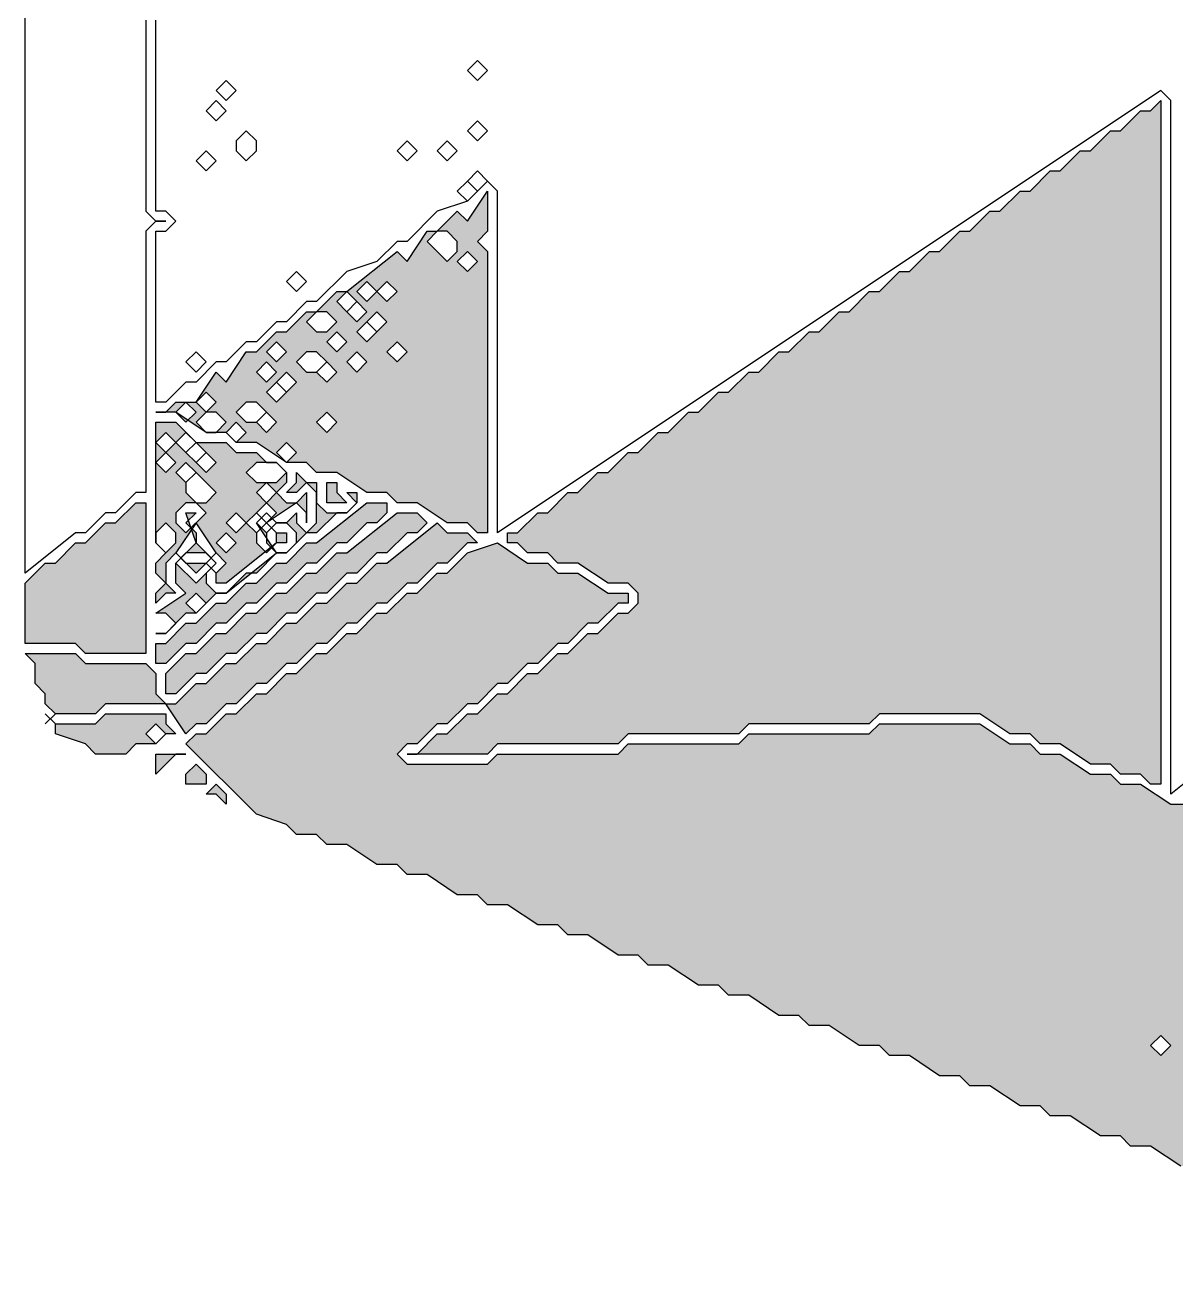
# Model space of a CAD drawing. Header units: millimetres. Extents: x 5 to 252589, y 5 to 415.
# Drawn here: x 12415.67 to 12425.21, y 99.5 to 109.96 of the extents above; entities that cross this region are included whole.
import ezdxf

# ---------------------------------------------------------------- set-up
doc = ezdxf.new("R2010")
doc.units = ezdxf.units.MM
doc.layers.add('HATCH', color=8, linetype='Continuous', lineweight=9)
doc.layers.add('OUTLINE', color=7, linetype='Continuous', lineweight=25)

msp = doc.modelspace()

# ---------------------------------------------------------------- hatches: boundary and pattern name
at = {"layer": 'HATCH', "true_color": 0xceb089}
msp.add_hatch(color=43, dxfattribs=at).paths.add_polyline_path([(12425.08333, 109.33333), (12425.08333, 103.66667), (12425, 103.66667), (12424.91667, 103.75), (12424.75, 103.75), (12424.66667, 103.83333), (12424.5, 103.83333), (12424.25, 104), (12424.08333, 104), (12424, 104.08333), (12423.83333, 104.08333), (12423.58333, 104.25), (12422.75, 104.25), (12422.66667, 104.16667), (12421.66667, 104.16667), (12421.58333, 104.08333), (12420.66667, 104.08333), (12420.58333, 104), (12419.58333, 104), (12419.5, 103.91667), (12418.83333, 103.91667), (12418.91667, 103.91667), (12419.08333, 104.08333), (12419.16667, 104.08333), (12419.33333, 104.25), (12419.41667, 104.25), (12419.58333, 104.41667), (12419.66667, 104.41667), (12419.83333, 104.58333), (12419.91667, 104.58333), (12420.08333, 104.75), (12420.16667, 104.75), (12420.33333, 104.91667), (12420.41667, 104.91667), (12420.58333, 105.08333), (12420.66667, 105.08333), (12420.75, 105.16667), (12420.75, 105.25), (12420.66667, 105.33333), (12420.5, 105.33333), (12420.25, 105.5), (12420.08333, 105.5), (12420, 105.58333), (12419.83333, 105.58333), (12419.75, 105.66667), (12419.66667, 105.66667), (12419.66667, 105.75), (12419.75, 105.75), (12419.91667, 105.91667), (12420, 105.91667), (12420.16667, 106.08333), (12420.25, 106.08333), (12420.41667, 106.25), (12420.5, 106.25), (12420.66667, 106.41667), (12420.75, 106.41667), (12420.91667, 106.58333), (12421, 106.58333), (12421.16667, 106.75), (12421.25, 106.75), (12421.41667, 106.91667), (12421.5, 106.91667), (12421.66667, 107.08333), (12421.75, 107.08333), (12421.91667, 107.25), (12422, 107.25), (12422.16667, 107.41667), (12422.25, 107.41667), (12422.41667, 107.58333), (12422.5, 107.58333), (12422.66667, 107.75), (12422.75, 107.75), (12422.91667, 107.91667), (12423, 107.91667), (12423.16667, 108.08333), (12423.25, 108.08333), (12423.41667, 108.25), (12423.5, 108.25), (12423.66667, 108.41667), (12423.75, 108.41667), (12423.91667, 108.58333), (12424, 108.58333), (12424.16667, 108.75), (12424.25, 108.75), (12424.41667, 108.91667), (12424.5, 108.91667), (12424.66667, 109.08333), (12424.75, 109.08333), (12424.91667, 109.25), (12425, 109.25)])
h = msp.add_hatch(color=43, dxfattribs=at)
h.paths.add_polyline_path([(12419.5, 108.58333), (12419.5, 108.25), (12419.41667, 108.16667), (12419.5, 108.08333), (12419.5, 105.75), (12419.41667, 105.75), (12419.33333, 105.83333), (12419.16667, 105.83333), (12418.91667, 106), (12418.75, 106), (12418.66667, 106.08333), (12418.5, 106.08333), (12418.25, 106.25), (12418.08333, 106.25), (12418, 106.33333), (12417.83333, 106.33333), (12417.58333, 106.5), (12417.41667, 106.5), (12417.33333, 106.58333), (12417.16667, 106.58333), (12416.91667, 106.75), (12416.75, 106.75), (12416.83333, 106.75), (12416.91667, 106.83333), (12417.08333, 106.83333), (12417.25, 107.08333), (12417.33333, 107), (12417.5, 107.25), (12417.58333, 107.25), (12417.75, 107.41667), (12417.83333, 107.41667), (12418, 107.58333), (12418.08333, 107.58333), (12418.25, 107.75), (12418.33333, 107.75), (12418.75, 108.08333), (12418.83333, 108), (12419, 108.25), (12419.08333, 108.25), (12419.25, 108.41667), (12419.33333, 108.33333)])
h.paths.add_polyline_path([(12419.16667, 108), (12419.25, 108.08333), (12419.25, 108.16667), (12419.16667, 108.25), (12419.08333, 108.25), (12419, 108.16667)], flags=0)
h.paths.add_polyline_path([(12419.25, 108), (12419.33333, 107.91667), (12419.41667, 108), (12419.33333, 108.08333)], flags=0)
h.paths.add_polyline_path([(12418.58333, 107.75), (12418.66667, 107.66667), (12418.75, 107.75), (12418.66667, 107.83333)], flags=0)
h.paths.add_polyline_path([(12418.41667, 107.75), (12418.5, 107.66667), (12418.58333, 107.75), (12418.5, 107.83333)], flags=0)
h.paths.add_polyline_path([(12418.25, 107.66667), (12418.33333, 107.58333), (12418.41667, 107.66667), (12418.33333, 107.75)], flags=0)
h.paths.add_polyline_path([(12418.33333, 107.58333), (12418.41667, 107.5), (12418.5, 107.58333), (12418.41667, 107.66667)], flags=0)
h.paths.add_polyline_path([(12418.5, 107.5), (12418.58333, 107.41667), (12418.66667, 107.5), (12418.58333, 107.58333)], flags=0)
h.paths.add_polyline_path([(12418, 107.5), (12418.08333, 107.41667), (12418.16667, 107.41667), (12418.25, 107.5), (12418.16667, 107.58333), (12418.08333, 107.58333)], flags=0)
h.paths.add_polyline_path([(12418.41667, 107.41667), (12418.5, 107.33333), (12418.58333, 107.41667), (12418.5, 107.5)], flags=0)
h.paths.add_polyline_path([(12418.16667, 107.33333), (12418.25, 107.25), (12418.33333, 107.33333), (12418.25, 107.41667)], flags=0)
h.paths.add_polyline_path([(12418.66667, 107.25), (12418.75, 107.16667), (12418.83333, 107.25), (12418.75, 107.33333)], flags=0)
h.paths.add_polyline_path([(12417.66667, 107.25), (12417.75, 107.16667), (12417.83333, 107.25), (12417.75, 107.33333)], flags=0)
h.paths.add_polyline_path([(12418.33333, 107.16667), (12418.41667, 107.08333), (12418.5, 107.16667), (12418.41667, 107.25)], flags=0)
h.paths.add_polyline_path([(12417.91667, 107.16667), (12418, 107.08333), (12418.08333, 107.08333), (12418.16667, 107.16667), (12418.08333, 107.25), (12418, 107.25)], flags=0)
h.paths.add_polyline_path([(12418.08333, 107.08333), (12418.16667, 107), (12418.25, 107.08333), (12418.16667, 107.16667)], flags=0)
h.paths.add_polyline_path([(12417.58333, 107.08333), (12417.66667, 107), (12417.75, 107.08333), (12417.66667, 107.16667)], flags=0)
h.paths.add_polyline_path([(12417.75, 107), (12417.83333, 106.91667), (12417.91667, 107), (12417.83333, 107.08333)], flags=0)
h.paths.add_polyline_path([(12417.66667, 106.91667), (12417.75, 106.83333), (12417.83333, 106.91667), (12417.75, 107)], flags=0)
h.paths.add_polyline_path([(12417.08333, 106.83333), (12417.16667, 106.75), (12417.25, 106.83333), (12417.16667, 106.91667)], flags=0)
h.paths.add_polyline_path([(12417.41667, 106.75), (12417.5, 106.66667), (12417.58333, 106.66667), (12417.66667, 106.75), (12417.58333, 106.83333), (12417.5, 106.83333)], flags=0)
h.paths.add_polyline_path([(12416.91667, 106.75), (12417, 106.66667), (12417.08333, 106.75), (12417, 106.83333)], flags=0)
h.paths.add_polyline_path([(12418.08333, 106.66667), (12418.16667, 106.58333), (12418.25, 106.66667), (12418.16667, 106.75)], flags=0)
h.paths.add_polyline_path([(12417.58333, 106.66667), (12417.66667, 106.58333), (12417.75, 106.66667), (12417.66667, 106.75)], flags=0)
h.paths.add_polyline_path([(12417.08333, 106.66667), (12417.16667, 106.58333), (12417.25, 106.58333), (12417.33333, 106.66667), (12417.25, 106.75), (12417.16667, 106.75)], flags=0)
h.paths.add_polyline_path([(12417.33333, 106.58333), (12417.41667, 106.5), (12417.5, 106.58333), (12417.41667, 106.66667)], flags=0)
h.paths.add_polyline_path([(12417.75, 106.41667), (12417.83333, 106.33333), (12417.91667, 106.41667), (12417.83333, 106.5)], flags=0)
at = {"layer": 'HATCH', "true_color": 0xb99e7b}
h = msp.add_hatch(color=33, dxfattribs=at)
h.paths.add_polyline_path([(12416.75, 105.16667), (12416.75, 105.25), (12416.83333, 105.33333), (12416.75, 105.41667), (12416.75, 105.5), (12416.83333, 105.58333), (12416.75, 105.66667), (12416.75, 106.66667), (12416.91667, 106.66667), (12417.08333, 106.5), (12417.33333, 106.5), (12417.41667, 106.41667), (12417.58333, 106.41667), (12417.66667, 106.33333), (12417.75, 106.33333), (12417.83333, 106.25), (12417.83333, 106.16667), (12417.75, 106.08333), (12417.83333, 106), (12417.91667, 106), (12418, 106.08333), (12418, 105.83333), (12418, 105.91667), (12417.91667, 106), (12417.66667, 105.83333), (12417.75, 105.75), (12417.83333, 105.75), (12417.83333, 105.66667), (12417.75, 105.66667), (12417.33333, 105.33333), (12417.25, 105.33333), (12417.25, 105.41667), (12417.16667, 105.5), (12417.08333, 105.41667), (12416.91667, 105.58333), (12416.83333, 105.5), (12416.83333, 105.33333), (12416.91667, 105.25), (12416.83333, 105.25)])
h.paths.add_polyline_path([(12416.91667, 106.5), (12417, 106.41667), (12417.08333, 106.5), (12417, 106.58333)], flags=0)
h.paths.add_polyline_path([(12416.75, 106.5), (12416.83333, 106.41667), (12416.91667, 106.5), (12416.83333, 106.58333)], flags=0)
h.paths.add_polyline_path([(12417, 106.41667), (12417.08333, 106.33333), (12417.16667, 106.41667), (12417.08333, 106.5)], flags=0)
h.paths.add_polyline_path([(12417.08333, 106.33333), (12417.16667, 106.25), (12417.25, 106.33333), (12417.16667, 106.41667)], flags=0)
h.paths.add_polyline_path([(12416.75, 106.33333), (12416.83333, 106.25), (12416.91667, 106.33333), (12416.83333, 106.41667)], flags=0)
h.paths.add_polyline_path([(12417.5, 106.25), (12417.58333, 106.16667), (12417.75, 106.16667), (12417.83333, 106.25), (12417.75, 106.33333), (12417.58333, 106.33333)], flags=0)
h.paths.add_polyline_path([(12416.91667, 106.25), (12417, 106.16667), (12417.08333, 106.25), (12417, 106.33333)], flags=0)
h.paths.add_polyline_path([(12417.58333, 106.08333), (12417.66667, 106), (12417.75, 106.08333), (12417.66667, 106.16667)], flags=0)
h.paths.add_polyline_path([(12417, 106.16667), (12417, 106.08333), (12417.08333, 106), (12417.16667, 106), (12417.25, 106.08333), (12417.08333, 106.25)], flags=0)
h.paths.add_polyline_path([(12417.58333, 105.91667), (12417.66667, 105.83333), (12417.75, 105.91667), (12417.66667, 106)], flags=0)
h.paths.add_polyline_path([(12417.5, 105.83333), (12417.58333, 105.75), (12417.66667, 105.83333), (12417.58333, 105.91667)], flags=0)
h.paths.add_polyline_path([(12417.33333, 105.83333), (12417.41667, 105.75), (12417.5, 105.83333), (12417.41667, 105.91667)], flags=0)
h.paths.add_polyline_path([(12416.91667, 105.83333), (12417, 105.75), (12417.16667, 105.91667), (12417.08333, 106), (12417, 106), (12416.91667, 105.91667)], flags=0)
h.paths.add_polyline_path([(12417.58333, 105.66667), (12417.66667, 105.58333), (12417.75, 105.66667), (12417.75, 105.75), (12417.66667, 105.83333), (12417.58333, 105.75)], flags=0)
h.paths.add_polyline_path([(12417.25, 105.66667), (12417.33333, 105.58333), (12417.41667, 105.66667), (12417.33333, 105.75)], flags=0)
h.paths.add_polyline_path([(12416.75, 105.66667), (12416.83333, 105.58333), (12416.91667, 105.66667), (12416.91667, 105.75), (12416.83333, 105.83333), (12416.75, 105.75)], flags=0)
h.paths.add_polyline_path([(12416.91667, 105.58333), (12417, 105.5), (12417.16667, 105.5), (12417.25, 105.58333), (12417.08333, 105.83333)], flags=0)
h.paths.add_polyline_path([(12417.16667, 105.5), (12417.25, 105.41667), (12417.33333, 105.5), (12417.25, 105.58333)], flags=0)
at = {"layer": 'HATCH', "true_color": 0x46828b}
h = msp.add_hatch(color=137, dxfattribs=at)
h.paths.add_polyline_path([(12416.75, 104.91667), (12416.83333, 104.91667), (12416.91667, 105), (12416.83333, 105.08333), (12416.75, 105.08333), (12417, 105.25), (12416.91667, 105.33333), (12416.91667, 105.5), (12417.08333, 105.66667), (12417, 105.91667), (12417.08333, 105.91667), (12417, 105.83333), (12417.08333, 105.75), (12417.08333, 105.66667), (12417.25, 105.5), (12417.16667, 105.41667), (12417.16667, 105.33333), (12417.25, 105.25), (12417.33333, 105.25), (12417.75, 105.58333), (12417.58333, 105.83333), (12417.66667, 105.91667), (12417.75, 105.83333), (12417.83333, 105.83333), (12417.91667, 105.91667), (12417.91667, 105.83333), (12418, 105.75), (12418.08333, 105.83333), (12418.08333, 106.08333), (12418, 106.16667), (12417.91667, 106.08333), (12417.83333, 106.08333), (12417.91667, 106.16667), (12417.91667, 106.25), (12418, 106.16667), (12418.08333, 106.16667), (12418.08333, 106), (12418.16667, 105.91667), (12418.33333, 105.91667), (12418.41667, 106), (12418.33333, 106.08333), (12418.41667, 106.08333), (12418.41667, 106), (12418.33333, 105.91667), (12418.25, 105.91667), (12418.08333, 105.75), (12418, 105.75), (12417.83333, 105.58333), (12417.75, 105.58333), (12417.58333, 105.41667), (12417.5, 105.41667), (12417.33333, 105.25), (12417.25, 105.25), (12417.08333, 105.08333), (12417, 105.08333), (12416.83333, 104.91667)])
h.paths.add_polyline_path([(12417.58333, 105.83333), (12417.66667, 105.75), (12417.75, 105.83333), (12417.66667, 105.91667)], flags=0)
h.paths.add_polyline_path([(12417.66667, 105.66667), (12417.75, 105.58333), (12417.83333, 105.58333), (12417.91667, 105.66667), (12417.91667, 105.75), (12417.83333, 105.83333), (12417.75, 105.83333), (12417.66667, 105.75)], flags=0)
h.paths.add_polyline_path([(12416.91667, 105.5), (12417.08333, 105.33333), (12417.25, 105.5), (12417.16667, 105.58333), (12417, 105.58333)], flags=0)
h.paths.add_polyline_path([(12417, 105.16667), (12417.08333, 105.08333), (12417.16667, 105.16667), (12417.08333, 105.25)], flags=0)
at = {"layer": 'HATCH', "true_color": 0xb99e7b}
for points in [[(12418.33333, 106), (12418.16667, 106), (12418.16667, 106.16667), (12418.25, 106.16667), (12418.25, 106.08333)], [(12416.75, 103.75), (12416.75, 103.91667), (12417, 103.91667), (12416.91667, 103.91667)]]:
    msp.add_hatch(color=33, dxfattribs=at).paths.add_polyline_path(points)
at = {"layer": 'HATCH', "true_color": 0x46909b}
msp.add_hatch(color=135, dxfattribs=at).paths.add_polyline_path([(12415.66667, 104.83333), (12415.66667, 105.33333), (12415.83333, 105.5), (12415.91667, 105.5), (12416.08333, 105.66667), (12416.16667, 105.66667), (12416.33333, 105.83333), (12416.41667, 105.83333), (12416.58333, 106), (12416.66667, 106), (12416.66667, 104.75), (12416.16667, 104.75), (12416.08333, 104.83333)])
at = {"layer": 'HATCH', "true_color": 0x46858f}
msp.add_hatch(color=145, dxfattribs=at).paths.add_polyline_path([(12416.75, 104.66667), (12416.75, 104.83333), (12416.83333, 104.83333), (12417, 105), (12417.08333, 105), (12417.25, 105.16667), (12417.33333, 105.16667), (12417.5, 105.33333), (12417.58333, 105.33333), (12417.75, 105.5), (12417.83333, 105.5), (12418, 105.66667), (12418.08333, 105.66667), (12418.5, 106), (12418.66667, 106), (12418.66667, 105.91667), (12418.58333, 105.83333), (12418.5, 105.83333), (12418.33333, 105.66667), (12418.25, 105.66667), (12418.08333, 105.5), (12418, 105.5), (12417.83333, 105.33333), (12417.75, 105.33333), (12417.58333, 105.16667), (12417.5, 105.16667), (12417.33333, 105), (12417.25, 105), (12417.08333, 104.83333), (12417, 104.83333), (12416.83333, 104.66667)])
at = {"layer": 'HATCH', "true_color": 0x468993}
msp.add_hatch(color=145, dxfattribs=at).paths.add_polyline_path([(12416.83333, 104.41667), (12416.83333, 104.58333), (12417, 104.75), (12417.08333, 104.75), (12417.25, 104.91667), (12417.33333, 104.91667), (12417.5, 105.08333), (12417.58333, 105.08333), (12417.75, 105.25), (12417.83333, 105.25), (12418, 105.41667), (12418.08333, 105.41667), (12418.25, 105.58333), (12418.33333, 105.58333), (12418.75, 105.91667), (12418.91667, 105.91667), (12419, 105.83333), (12418.91667, 105.75), (12418.83333, 105.75), (12418.66667, 105.58333), (12418.58333, 105.58333), (12418.41667, 105.41667), (12418.33333, 105.41667), (12418.16667, 105.25), (12418.08333, 105.25), (12417.91667, 105.08333), (12417.83333, 105.08333), (12417.66667, 104.91667), (12417.58333, 104.91667), (12417.41667, 104.75), (12417.33333, 104.75), (12417.16667, 104.58333), (12417.08333, 104.58333), (12416.91667, 104.41667)])
at = {"layer": 'HATCH', "true_color": 0x468d97}
msp.add_hatch(color=145, dxfattribs=at).paths.add_polyline_path([(12415.83333, 104.16667), (12415.91667, 104.25), (12415.83333, 104.33333), (12415.83333, 104.41667), (12415.75, 104.5), (12415.75, 104.66667), (12415.66667, 104.75), (12416.08333, 104.75), (12416.16667, 104.66667), (12416.66667, 104.66667), (12416.75, 104.58333), (12416.75, 104.41667), (12416.83333, 104.33333), (12416.91667, 104.33333), (12417.08333, 104.5), (12417.16667, 104.5), (12417.33333, 104.66667), (12417.41667, 104.66667), (12417.58333, 104.83333), (12417.66667, 104.83333), (12417.83333, 105), (12417.91667, 105), (12418.08333, 105.16667), (12418.16667, 105.16667), (12418.33333, 105.33333), (12418.41667, 105.33333), (12418.58333, 105.5), (12418.66667, 105.5), (12419.08333, 105.83333), (12419.16667, 105.75), (12419.33333, 105.75), (12419.41667, 105.66667), (12419.33333, 105.66667), (12419.16667, 105.5), (12419.08333, 105.5), (12418.91667, 105.33333), (12418.83333, 105.33333), (12418.66667, 105.16667), (12418.58333, 105.16667), (12418.41667, 105), (12418.33333, 105), (12418.16667, 104.83333), (12418.08333, 104.83333), (12417.91667, 104.66667), (12417.83333, 104.66667), (12417.66667, 104.5), (12417.58333, 104.5), (12417.41667, 104.33333), (12417.33333, 104.33333), (12417.16667, 104.16667), (12417.08333, 104.16667), (12417, 104.08333), (12416.83333, 104.33333), (12416.33333, 104.33333), (12416.25, 104.25), (12415.91667, 104.25)])
at = {"layer": 'HATCH', "true_color": 0x46909b}
h = msp.add_hatch(color=135, dxfattribs=at)
h.paths.add_polyline_path([(12430.83333, 101.41667), (12430.75, 101.33333), (12430.66667, 101.33333), (12430.5, 101.16667), (12430.41667, 101.16667), (12430.25, 101), (12430.16667, 101), (12430, 100.83333), (12429.91667, 100.83333), (12429.75, 100.66667), (12429.66667, 100.66667), (12429.5, 100.5), (12429.41667, 100.5), (12429.25, 100.33333), (12429.16667, 100.33333), (12429, 100.16667), (12428.91667, 100.16667), (12428.75, 100), (12428.66667, 100), (12428.5, 99.83333), (12428.41667, 99.83333), (12428.25, 99.66667), (12428.16667, 99.66667), (12428, 99.5), (12427.91667, 99.5), (12427.66667, 99.66667), (12427.5, 99.66667), (12427.41667, 99.75), (12427.25, 99.75), (12427.25, 99.83333), (12427.16667, 99.91667), (12427.08333, 99.83333), (12427, 99.91667), (12426.83333, 99.91667), (12426.75, 100), (12426.58333, 100), (12426.33333, 100.16667), (12426.16667, 100.16667), (12426.08333, 100.25), (12425.91667, 100.25), (12425.66667, 100.41667), (12425.5, 100.41667), (12425.41667, 100.5), (12425.25, 100.5), (12425, 100.66667), (12424.83333, 100.66667), (12424.75, 100.75), (12424.58333, 100.75), (12424.33333, 100.91667), (12424.16667, 100.91667), (12424.08333, 101), (12423.91667, 101), (12423.66667, 101.16667), (12423.5, 101.16667), (12423.41667, 101.25), (12423.25, 101.25), (12423, 101.41667), (12422.83333, 101.41667), (12422.75, 101.5), (12422.58333, 101.5), (12422.33333, 101.66667), (12422.16667, 101.66667), (12422.08333, 101.75), (12421.91667, 101.75), (12421.66667, 101.91667), (12421.5, 101.91667), (12421.41667, 102), (12421.25, 102), (12421, 102.16667), (12420.83333, 102.16667), (12420.75, 102.25), (12420.58333, 102.25), (12420.33333, 102.41667), (12420.16667, 102.41667), (12420.08333, 102.5), (12419.91667, 102.5), (12419.66667, 102.66667), (12419.5, 102.66667), (12419.41667, 102.75), (12419.25, 102.75), (12419, 102.91667), (12418.83333, 102.91667), (12418.75, 103), (12418.58333, 103), (12418.33333, 103.16667), (12418.16667, 103.16667), (12418.08333, 103.25), (12417.91667, 103.25), (12417.83333, 103.33333), (12417.58333, 103.41667), (12417, 104), (12417.08333, 104.08333), (12417.16667, 104.08333), (12417.33333, 104.25), (12417.41667, 104.25), (12417.58333, 104.41667), (12417.66667, 104.41667), (12417.83333, 104.58333), (12417.91667, 104.58333), (12418.08333, 104.75), (12418.16667, 104.75), (12418.33333, 104.91667), (12418.41667, 104.91667), (12418.58333, 105.08333), (12418.66667, 105.08333), (12418.83333, 105.25), (12418.91667, 105.25), (12419.08333, 105.41667), (12419.16667, 105.41667), (12419.33333, 105.58333), (12419.58333, 105.66667), (12419.83333, 105.5), (12420, 105.5), (12420.08333, 105.41667), (12420.25, 105.41667), (12420.5, 105.25), (12420.66667, 105.25), (12420.66667, 105.16667), (12420.58333, 105.16667), (12420.41667, 105), (12420.33333, 105), (12420.16667, 104.83333), (12420.08333, 104.83333), (12419.91667, 104.66667), (12419.83333, 104.66667), (12419.66667, 104.5), (12419.58333, 104.5), (12419.41667, 104.33333), (12419.33333, 104.33333), (12419.16667, 104.16667), (12419.08333, 104.16667), (12418.91667, 104), (12418.83333, 104), (12418.75, 103.91667), (12418.83333, 103.83333), (12419.5, 103.83333), (12419.58333, 103.91667), (12420.58333, 103.91667), (12420.66667, 104), (12421.58333, 104), (12421.66667, 104.08333), (12422.66667, 104.08333), (12422.75, 104.16667), (12423.58333, 104.16667), (12423.83333, 104), (12424, 104), (12424.08333, 103.91667), (12424.25, 103.91667), (12424.5, 103.75), (12424.66667, 103.75), (12424.75, 103.66667), (12424.91667, 103.66667), (12425.16667, 103.5), (12425.33333, 103.5), (12425.41667, 103.41667), (12425.58333, 103.41667), (12425.83333, 103.25), (12426, 103.25), (12426.08333, 103.16667), (12426.25, 103.16667), (12426.5, 103), (12426.66667, 103), (12426.75, 102.91667), (12426.91667, 102.91667), (12427.16667, 102.75), (12427.33333, 102.75), (12427.41667, 102.66667), (12427.58333, 102.66667), (12427.83333, 102.5), (12428, 102.5), (12428.08333, 102.41667), (12428.25, 102.41667), (12428.5, 102.25), (12428.66667, 102.25), (12428.75, 102.16667), (12428.91667, 102.16667), (12429.16667, 102), (12429.33333, 102), (12429.41667, 101.91667), (12429.58333, 101.91667), (12429.83333, 101.75), (12430, 101.75), (12430.08333, 101.66667), (12430.25, 101.66667), (12430.5, 101.5), (12430.66667, 101.5), (12430.75, 101.41667)])
h.paths.add_polyline_path([(12425.5, 103.33333), (12425.58333, 103.25), (12425.66667, 103.33333), (12425.58333, 103.41667)], flags=0)
h.paths.add_polyline_path([(12427.33333, 102.41667), (12427.41667, 102.33333), (12427.5, 102.41667), (12427.41667, 102.5)], flags=0)
h.paths.add_polyline_path([(12427.75, 102.25), (12427.83333, 102.16667), (12427.91667, 102.16667), (12428, 102.25), (12427.91667, 102.33333), (12427.83333, 102.33333)], flags=0)
h.paths.add_polyline_path([(12428.08333, 102.08333), (12428.16667, 102), (12428.25, 102.08333), (12428.16667, 102.16667)], flags=0)
h.paths.add_polyline_path([(12428.33333, 102), (12428.41667, 101.91667), (12428.5, 102), (12428.41667, 102.08333)], flags=0)
h.paths.add_polyline_path([(12429.66667, 101.58333), (12429.75, 101.5), (12429.83333, 101.58333), (12429.75, 101.66667)], flags=0)
h.paths.add_polyline_path([(12429.16667, 101.58333), (12429.25, 101.5), (12429.33333, 101.58333), (12429.25, 101.66667)], flags=0)
h.paths.add_polyline_path([(12428.91667, 101.58333), (12429, 101.5), (12429.08333, 101.58333), (12429, 101.66667)], flags=0)
h.paths.add_polyline_path([(12428.5, 101.58333), (12428.58333, 101.5), (12428.66667, 101.58333), (12428.58333, 101.66667)], flags=0)
h.paths.add_polyline_path([(12427.91667, 101.58333), (12428, 101.5), (12428.08333, 101.5), (12428.16667, 101.58333), (12428.08333, 101.66667), (12428, 101.66667)], flags=0)
h.paths.add_polyline_path([(12427.33333, 101.58333), (12427.41667, 101.5), (12427.5, 101.5), (12427.58333, 101.58333), (12427.5, 101.66667), (12427.41667, 101.66667)], flags=0)
h.paths.add_polyline_path([(12429, 101.5), (12429.08333, 101.41667), (12429.16667, 101.5), (12429.08333, 101.58333)], flags=0)
h.paths.add_polyline_path([(12428.75, 101.5), (12428.83333, 101.41667), (12428.91667, 101.5), (12428.83333, 101.58333)], flags=0)
h.paths.add_polyline_path([(12428.16667, 101.5), (12428.25, 101.41667), (12428.33333, 101.41667), (12428.41667, 101.5), (12428.41667, 101.66667), (12428.33333, 101.75)], flags=0)
h.paths.add_polyline_path([(12427, 101.5), (12427.08333, 101.41667), (12427.16667, 101.5), (12427.08333, 101.58333)], flags=0)
h.paths.add_polyline_path([(12426.41667, 101.5), (12426.5, 101.41667), (12426.58333, 101.5), (12426.5, 101.58333)], flags=0)
h.paths.add_polyline_path([(12425, 101.5), (12425.08333, 101.41667), (12425.16667, 101.5), (12425.08333, 101.58333)], flags=0)
h.paths.add_polyline_path([(12426.33333, 101), (12426.41667, 100.91667), (12426.5, 101), (12426.41667, 101.08333)], flags=0)
h.paths.add_polyline_path([(12428.75, 100.91667), (12428.83333, 100.83333), (12428.91667, 100.91667), (12428.83333, 101)], flags=0)
h.paths.add_polyline_path([(12427.25, 100.75), (12427.33333, 100.66667), (12427.41667, 100.75), (12427.33333, 100.83333)], flags=0)
h.paths.add_polyline_path([(12426.75, 100.75), (12426.83333, 100.66667), (12426.91667, 100.75), (12426.83333, 100.83333)], flags=0)
h.paths.add_polyline_path([(12426.83333, 100.66667), (12426.91667, 100.58333), (12427, 100.66667), (12426.91667, 100.75)], flags=0)
h.paths.add_polyline_path([(12428, 100.58333), (12428.08333, 100.5), (12428.16667, 100.58333), (12428.08333, 100.66667)], flags=0)
h.paths.add_polyline_path([(12427.66667, 100.58333), (12427.75, 100.5), (12427.83333, 100.58333), (12427.83333, 100.66667), (12427.75, 100.75), (12427.66667, 100.66667)], flags=0)
h.paths.add_polyline_path([(12427.41667, 100.58333), (12427.5, 100.5), (12427.58333, 100.58333), (12427.5, 100.66667)], flags=0)
h.paths.add_polyline_path([(12427.83333, 100.5), (12427.91667, 100.41667), (12428, 100.5), (12427.91667, 100.58333)], flags=0)
h.paths.add_polyline_path([(12426.66667, 100.25), (12426.75, 100.16667), (12426.83333, 100.25), (12426.75, 100.33333)], flags=0)
h.paths.add_polyline_path([(12427.58333, 99.83333), (12427.66667, 99.75), (12427.75, 99.83333), (12427.66667, 99.91667)], flags=0)
at = {"layer": 'HATCH', "true_color": 0x468993}
h = msp.add_hatch(color=145, dxfattribs=at)
h.paths.add_polyline_path([(12415.83333, 104.25), (12415.91667, 104.16667), (12416.25, 104.16667), (12416.33333, 104.25), (12416.83333, 104.25), (12416.83333, 104.16667), (12416.91667, 104.08333), (12416.83333, 104.08333), (12416.75, 104), (12416.58333, 104), (12416.5, 103.91667), (12416.25, 103.91667), (12416.16667, 104), (12415.91667, 104.08333), (12415.91667, 104.16667)])
h.paths.add_polyline_path([(12416.66667, 104.08333), (12416.75, 104), (12416.83333, 104.08333), (12416.75, 104.16667)], flags=0)
at = {"layer": 'HATCH', "true_color": 0x46828b}
msp.add_hatch(color=137, dxfattribs=at).paths.add_polyline_path([(12417.16667, 103.66667), (12417, 103.66667), (12417, 103.75), (12417.08333, 103.83333), (12417.16667, 103.75)])
at = {"layer": 'HATCH', "true_color": 0x467e87}
msp.add_hatch(color=137, dxfattribs=at).paths.add_polyline_path([(12417.33333, 103.5), (12417.25, 103.58333), (12417.16667, 103.58333), (12417.25, 103.66667), (12417.33333, 103.58333)])

# ---------------------------------------------------------------- linework, layer by layer
at = {"layer": 'OUTLINE', "color": 139, "true_color": 0x42544a}
for points in [[(12416.66667, 110), (12416.66667, 108.41667), (12416.75, 108.33333), (12416.83333, 108.33333), (12416.75, 108.33333), (12416.66667, 108.25), (12416.66667, 106.08333), (12416.58333, 106.08333), (12416.41667, 105.91667), (12416.33333, 105.91667), (12416.16667, 105.75), (12416.08333, 105.75), (12415.66667, 105.41667), (12415.66667, 123.91667)], [(12425.58333, 103.91667), (12425.16667, 103.58333), (12425.16667, 109.33333), (12425.08333, 109.41667), (12419.58333, 105.75), (12419.58333, 108.58333), (12419.5, 108.66667), (12419.33333, 108.5), (12419.08333, 108.41667), (12418.83333, 108.16667), (12418.75, 108.16667), (12418.58333, 108), (12418.33333, 107.91667), (12418.08333, 107.66667), (12418, 107.66667), (12417.83333, 107.5), (12417.75, 107.5), (12417.58333, 107.33333), (12417.5, 107.33333), (12417.33333, 107.16667), (12417.25, 107.16667), (12417.08333, 107), (12417, 107), (12416.83333, 106.83333), (12416.75, 106.83333), (12416.75, 108.25), (12416.83333, 108.25), (12416.91667, 108.33333), (12416.83333, 108.41667), (12416.75, 108.41667), (12416.75, 110)], [(12425.25, 100.5), (12425, 100.66667), (12424.83333, 100.66667), (12424.75, 100.75), (12424.58333, 100.75), (12424.33333, 100.91667), (12424.16667, 100.91667), (12424.08333, 101), (12423.91667, 101), (12423.66667, 101.16667), (12423.5, 101.16667), (12423.41667, 101.25), (12423.25, 101.25), (12423, 101.41667), (12422.83333, 101.41667), (12422.75, 101.5), (12422.58333, 101.5), (12422.33333, 101.66667), (12422.16667, 101.66667), (12422.08333, 101.75), (12421.91667, 101.75), (12421.66667, 101.91667), (12421.5, 101.91667), (12421.41667, 102), (12421.25, 102), (12421, 102.16667), (12420.83333, 102.16667), (12420.75, 102.25), (12420.58333, 102.25), (12420.33333, 102.41667), (12420.16667, 102.41667), (12420.08333, 102.5), (12419.91667, 102.5), (12419.66667, 102.66667), (12419.5, 102.66667), (12419.41667, 102.75), (12419.25, 102.75), (12419, 102.91667), (12418.83333, 102.91667), (12418.75, 103), (12418.58333, 103), (12418.33333, 103.16667), (12418.16667, 103.16667), (12418.08333, 103.25), (12417.91667, 103.25), (12417.83333, 103.33333), (12417.58333, 103.41667), (12417, 104), (12417.08333, 104.08333), (12417.16667, 104.08333), (12417.33333, 104.25), (12417.41667, 104.25), (12417.58333, 104.41667), (12417.66667, 104.41667), (12417.83333, 104.58333), (12417.91667, 104.58333), (12418.08333, 104.75), (12418.16667, 104.75), (12418.33333, 104.91667), (12418.41667, 104.91667), (12418.58333, 105.08333), (12418.66667, 105.08333), (12418.83333, 105.25), (12418.91667, 105.25), (12419.08333, 105.41667), (12419.16667, 105.41667), (12419.33333, 105.58333), (12419.58333, 105.66667), (12419.83333, 105.5), (12420, 105.5), (12420.08333, 105.41667), (12420.25, 105.41667), (12420.5, 105.25), (12420.66667, 105.25), (12420.66667, 105.16667), (12420.58333, 105.16667), (12420.41667, 105), (12420.33333, 105), (12420.16667, 104.83333), (12420.08333, 104.83333), (12419.91667, 104.66667), (12419.83333, 104.66667), (12419.66667, 104.5), (12419.58333, 104.5), (12419.41667, 104.33333), (12419.33333, 104.33333), (12419.16667, 104.16667), (12419.08333, 104.16667), (12418.91667, 104), (12418.83333, 104), (12418.75, 103.91667), (12418.83333, 103.83333), (12419.5, 103.83333), (12419.58333, 103.91667), (12420.58333, 103.91667), (12420.66667, 104), (12421.58333, 104), (12421.66667, 104.08333), (12422.66667, 104.08333), (12422.75, 104.16667), (12423.58333, 104.16667), (12423.83333, 104), (12424, 104), (12424.08333, 103.91667), (12424.25, 103.91667), (12424.5, 103.75), (12424.66667, 103.75), (12424.75, 103.66667), (12424.91667, 103.66667), (12425.16667, 103.5), (12425.33333, 103.5)]]:
    msp.add_lwpolyline(points, dxfattribs=at)
for points in [[(12419.33333, 109.58333), (12419.41667, 109.5), (12419.5, 109.58333), (12419.41667, 109.66667)], [(12417.25, 109.41667), (12417.33333, 109.33333), (12417.41667, 109.41667), (12417.33333, 109.5)], [(12417.16667, 109.25), (12417.25, 109.16667), (12417.33333, 109.25), (12417.25, 109.33333)], [(12425.08333, 109.33333), (12425.08333, 103.66667), (12425, 103.66667), (12424.91667, 103.75), (12424.75, 103.75), (12424.66667, 103.83333), (12424.5, 103.83333), (12424.25, 104), (12424.08333, 104), (12424, 104.08333), (12423.83333, 104.08333), (12423.58333, 104.25), (12422.75, 104.25), (12422.66667, 104.16667), (12421.66667, 104.16667), (12421.58333, 104.08333), (12420.66667, 104.08333), (12420.58333, 104), (12419.58333, 104), (12419.5, 103.91667), (12418.83333, 103.91667), (12418.91667, 103.91667), (12419.08333, 104.08333), (12419.16667, 104.08333), (12419.33333, 104.25), (12419.41667, 104.25), (12419.58333, 104.41667), (12419.66667, 104.41667), (12419.83333, 104.58333), (12419.91667, 104.58333), (12420.08333, 104.75), (12420.16667, 104.75), (12420.33333, 104.91667), (12420.41667, 104.91667), (12420.58333, 105.08333), (12420.66667, 105.08333), (12420.75, 105.16667), (12420.75, 105.25), (12420.66667, 105.33333), (12420.5, 105.33333), (12420.25, 105.5), (12420.08333, 105.5), (12420, 105.58333), (12419.83333, 105.58333), (12419.75, 105.66667), (12419.66667, 105.66667), (12419.66667, 105.75), (12419.75, 105.75), (12419.91667, 105.91667), (12420, 105.91667), (12420.16667, 106.08333), (12420.25, 106.08333), (12420.41667, 106.25), (12420.5, 106.25), (12420.66667, 106.41667), (12420.75, 106.41667), (12420.91667, 106.58333), (12421, 106.58333), (12421.16667, 106.75), (12421.25, 106.75), (12421.41667, 106.91667), (12421.5, 106.91667), (12421.66667, 107.08333), (12421.75, 107.08333), (12421.91667, 107.25), (12422, 107.25), (12422.16667, 107.41667), (12422.25, 107.41667), (12422.41667, 107.58333), (12422.5, 107.58333), (12422.66667, 107.75), (12422.75, 107.75), (12422.91667, 107.91667), (12423, 107.91667), (12423.16667, 108.08333), (12423.25, 108.08333), (12423.41667, 108.25), (12423.5, 108.25), (12423.66667, 108.41667), (12423.75, 108.41667), (12423.91667, 108.58333), (12424, 108.58333), (12424.16667, 108.75), (12424.25, 108.75), (12424.41667, 108.91667), (12424.5, 108.91667), (12424.66667, 109.08333), (12424.75, 109.08333), (12424.91667, 109.25), (12425, 109.25)], [(12417.41667, 108.91667), (12417.5, 108.83333), (12417.58333, 108.91667), (12417.58333, 109), (12417.5, 109.08333), (12417.41667, 109)], [(12419.33333, 109.08333), (12419.41667, 109), (12419.5, 109.08333), (12419.41667, 109.16667)], [(12418.75, 108.91667), (12418.83333, 108.83333), (12418.91667, 108.91667), (12418.83333, 109)], [(12419.08333, 108.91667), (12419.16667, 108.83333), (12419.25, 108.91667), (12419.16667, 109)], [(12417.08333, 108.83333), (12417.16667, 108.75), (12417.25, 108.83333), (12417.16667, 108.91667)], [(12419.25, 108.58333), (12419.33333, 108.5), (12419.41667, 108.58333), (12419.33333, 108.66667)], [(12419.33333, 108.66667), (12419.41667, 108.58333), (12419.5, 108.66667), (12419.41667, 108.75)], [(12419.5, 108.58333), (12419.5, 108.25), (12419.41667, 108.16667), (12419.5, 108.08333), (12419.5, 105.75), (12419.41667, 105.75), (12419.33333, 105.83333), (12419.16667, 105.83333), (12418.91667, 106), (12418.75, 106), (12418.66667, 106.08333), (12418.5, 106.08333), (12418.25, 106.25), (12418.08333, 106.25), (12418, 106.33333), (12417.83333, 106.33333), (12417.58333, 106.5), (12417.41667, 106.5), (12417.33333, 106.58333), (12417.16667, 106.58333), (12416.91667, 106.75), (12416.75, 106.75), (12416.83333, 106.75), (12416.91667, 106.83333), (12417.08333, 106.83333), (12417.25, 107.08333), (12417.33333, 107), (12417.5, 107.25), (12417.58333, 107.25), (12417.75, 107.41667), (12417.83333, 107.41667), (12418, 107.58333), (12418.08333, 107.58333), (12418.25, 107.75), (12418.33333, 107.75), (12418.75, 108.08333), (12418.83333, 108), (12419, 108.25), (12419.08333, 108.25), (12419.25, 108.41667), (12419.33333, 108.33333)], [(12419.16667, 108), (12419.25, 108.08333), (12419.25, 108.16667), (12419.16667, 108.25), (12419.08333, 108.25), (12419, 108.16667)], [(12419.25, 108), (12419.33333, 107.91667), (12419.41667, 108), (12419.33333, 108.08333)], [(12417.83333, 107.83333), (12417.91667, 107.75), (12418, 107.83333), (12417.91667, 107.91667)], [(12418.41667, 107.75), (12418.5, 107.66667), (12418.58333, 107.75), (12418.5, 107.83333)], [(12418.58333, 107.75), (12418.66667, 107.66667), (12418.75, 107.75), (12418.66667, 107.83333)], [(12418.25, 107.66667), (12418.33333, 107.58333), (12418.41667, 107.66667), (12418.33333, 107.75)], [(12418.33333, 107.58333), (12418.41667, 107.5), (12418.5, 107.58333), (12418.41667, 107.66667)], [(12418, 107.5), (12418.08333, 107.41667), (12418.16667, 107.41667), (12418.25, 107.5), (12418.16667, 107.58333), (12418.08333, 107.58333)], [(12418.5, 107.5), (12418.58333, 107.41667), (12418.66667, 107.5), (12418.58333, 107.58333)], [(12418.16667, 107.33333), (12418.25, 107.25), (12418.33333, 107.33333), (12418.25, 107.41667)], [(12418.41667, 107.41667), (12418.5, 107.33333), (12418.58333, 107.41667), (12418.5, 107.5)], [(12417.66667, 107.25), (12417.75, 107.16667), (12417.83333, 107.25), (12417.75, 107.33333)], [(12418.66667, 107.25), (12418.75, 107.16667), (12418.83333, 107.25), (12418.75, 107.33333)], [(12417, 107.16667), (12417.08333, 107.08333), (12417.16667, 107.16667), (12417.08333, 107.25)], [(12417.91667, 107.16667), (12418, 107.08333), (12418.08333, 107.08333), (12418.16667, 107.16667), (12418.08333, 107.25), (12418, 107.25)], [(12418.33333, 107.16667), (12418.41667, 107.08333), (12418.5, 107.16667), (12418.41667, 107.25)], [(12417.58333, 107.08333), (12417.66667, 107), (12417.75, 107.08333), (12417.66667, 107.16667)], [(12418.08333, 107.08333), (12418.16667, 107), (12418.25, 107.08333), (12418.16667, 107.16667)], [(12417.66667, 106.91667), (12417.75, 106.83333), (12417.83333, 106.91667), (12417.75, 107)], [(12417.75, 107), (12417.83333, 106.91667), (12417.91667, 107), (12417.83333, 107.08333)], [(12417.08333, 106.83333), (12417.16667, 106.75), (12417.25, 106.83333), (12417.16667, 106.91667)], [(12416.91667, 106.75), (12417, 106.66667), (12417.08333, 106.75), (12417, 106.83333)], [(12417.41667, 106.75), (12417.5, 106.66667), (12417.58333, 106.66667), (12417.66667, 106.75), (12417.58333, 106.83333), (12417.5, 106.83333)], [(12417.08333, 106.66667), (12417.16667, 106.58333), (12417.25, 106.58333), (12417.33333, 106.66667), (12417.25, 106.75), (12417.16667, 106.75)], [(12417.58333, 106.66667), (12417.66667, 106.58333), (12417.75, 106.66667), (12417.66667, 106.75)], [(12418.08333, 106.66667), (12418.16667, 106.58333), (12418.25, 106.66667), (12418.16667, 106.75)], [(12416.75, 105.16667), (12416.75, 105.25), (12416.83333, 105.33333), (12416.75, 105.41667), (12416.75, 105.5), (12416.83333, 105.58333), (12416.75, 105.66667), (12416.75, 106.66667), (12416.91667, 106.66667), (12417.08333, 106.5), (12417.33333, 106.5), (12417.41667, 106.41667), (12417.58333, 106.41667), (12417.66667, 106.33333), (12417.75, 106.33333), (12417.83333, 106.25), (12417.83333, 106.16667), (12417.75, 106.08333), (12417.83333, 106), (12417.91667, 106), (12418, 106.08333), (12418, 105.83333), (12418, 105.91667), (12417.91667, 106), (12417.66667, 105.83333), (12417.75, 105.75), (12417.83333, 105.75), (12417.83333, 105.66667), (12417.75, 105.66667), (12417.33333, 105.33333), (12417.25, 105.33333), (12417.25, 105.41667), (12417.16667, 105.5), (12417.08333, 105.41667), (12416.91667, 105.58333), (12416.83333, 105.5), (12416.83333, 105.33333), (12416.91667, 105.25), (12416.83333, 105.25)], [(12416.75, 106.5), (12416.83333, 106.41667), (12416.91667, 106.5), (12416.83333, 106.58333)], [(12416.91667, 106.5), (12417, 106.41667), (12417.08333, 106.5), (12417, 106.58333)], [(12417.33333, 106.58333), (12417.41667, 106.5), (12417.5, 106.58333), (12417.41667, 106.66667)], [(12417, 106.41667), (12417.08333, 106.33333), (12417.16667, 106.41667), (12417.08333, 106.5)], [(12417.75, 106.41667), (12417.83333, 106.33333), (12417.91667, 106.41667), (12417.83333, 106.5)], [(12416.75, 106.33333), (12416.83333, 106.25), (12416.91667, 106.33333), (12416.83333, 106.41667)], [(12417.08333, 106.33333), (12417.16667, 106.25), (12417.25, 106.33333), (12417.16667, 106.41667)], [(12416.91667, 106.25), (12417, 106.16667), (12417.08333, 106.25), (12417, 106.33333)], [(12417.5, 106.25), (12417.58333, 106.16667), (12417.75, 106.16667), (12417.83333, 106.25), (12417.75, 106.33333), (12417.58333, 106.33333)], [(12416.75, 104.91667), (12416.83333, 104.91667), (12416.91667, 105), (12416.83333, 105.08333), (12416.75, 105.08333), (12417, 105.25), (12416.91667, 105.33333), (12416.91667, 105.5), (12417.08333, 105.66667), (12417, 105.91667), (12417.08333, 105.91667), (12417, 105.83333), (12417.08333, 105.75), (12417.08333, 105.66667), (12417.25, 105.5), (12417.16667, 105.41667), (12417.16667, 105.33333), (12417.25, 105.25), (12417.33333, 105.25), (12417.75, 105.58333), (12417.58333, 105.83333), (12417.66667, 105.91667), (12417.75, 105.83333), (12417.83333, 105.83333), (12417.91667, 105.91667), (12417.91667, 105.83333), (12418, 105.75), (12418.08333, 105.83333), (12418.08333, 106.08333), (12418, 106.16667), (12417.91667, 106.08333), (12417.83333, 106.08333), (12417.91667, 106.16667), (12417.91667, 106.25), (12418, 106.16667), (12418.08333, 106.16667), (12418.08333, 106), (12418.16667, 105.91667), (12418.33333, 105.91667), (12418.41667, 106), (12418.33333, 106.08333), (12418.41667, 106.08333), (12418.41667, 106), (12418.33333, 105.91667), (12418.25, 105.91667), (12418.08333, 105.75), (12418, 105.75), (12417.83333, 105.58333), (12417.75, 105.58333), (12417.58333, 105.41667), (12417.5, 105.41667), (12417.33333, 105.25), (12417.25, 105.25), (12417.08333, 105.08333), (12417, 105.08333), (12416.83333, 104.91667)], [(12417, 106.16667), (12417, 106.08333), (12417.08333, 106), (12417.16667, 106), (12417.25, 106.08333), (12417.08333, 106.25)], [(12417.58333, 106.08333), (12417.66667, 106), (12417.75, 106.08333), (12417.66667, 106.16667)], [(12418.33333, 106), (12418.16667, 106), (12418.16667, 106.16667), (12418.25, 106.16667), (12418.25, 106.08333)], [(12415.66667, 104.83333), (12415.66667, 105.33333), (12415.83333, 105.5), (12415.91667, 105.5), (12416.08333, 105.66667), (12416.16667, 105.66667), (12416.33333, 105.83333), (12416.41667, 105.83333), (12416.58333, 106), (12416.66667, 106), (12416.66667, 104.75), (12416.16667, 104.75), (12416.08333, 104.83333)], [(12416.75, 104.66667), (12416.75, 104.83333), (12416.83333, 104.83333), (12417, 105), (12417.08333, 105), (12417.25, 105.16667), (12417.33333, 105.16667), (12417.5, 105.33333), (12417.58333, 105.33333), (12417.75, 105.5), (12417.83333, 105.5), (12418, 105.66667), (12418.08333, 105.66667), (12418.5, 106), (12418.66667, 106), (12418.66667, 105.91667), (12418.58333, 105.83333), (12418.5, 105.83333), (12418.33333, 105.66667), (12418.25, 105.66667), (12418.08333, 105.5), (12418, 105.5), (12417.83333, 105.33333), (12417.75, 105.33333), (12417.58333, 105.16667), (12417.5, 105.16667), (12417.33333, 105), (12417.25, 105), (12417.08333, 104.83333), (12417, 104.83333), (12416.83333, 104.66667)], [(12416.91667, 105.83333), (12417, 105.75), (12417.16667, 105.91667), (12417.08333, 106), (12417, 106), (12416.91667, 105.91667)], [(12417.58333, 105.91667), (12417.66667, 105.83333), (12417.75, 105.91667), (12417.66667, 106)], [(12416.83333, 104.41667), (12416.83333, 104.58333), (12417, 104.75), (12417.08333, 104.75), (12417.25, 104.91667), (12417.33333, 104.91667), (12417.5, 105.08333), (12417.58333, 105.08333), (12417.75, 105.25), (12417.83333, 105.25), (12418, 105.41667), (12418.08333, 105.41667), (12418.25, 105.58333), (12418.33333, 105.58333), (12418.75, 105.91667), (12418.91667, 105.91667), (12419, 105.83333), (12418.91667, 105.75), (12418.83333, 105.75), (12418.66667, 105.58333), (12418.58333, 105.58333), (12418.41667, 105.41667), (12418.33333, 105.41667), (12418.16667, 105.25), (12418.08333, 105.25), (12417.91667, 105.08333), (12417.83333, 105.08333), (12417.66667, 104.91667), (12417.58333, 104.91667), (12417.41667, 104.75), (12417.33333, 104.75), (12417.16667, 104.58333), (12417.08333, 104.58333), (12416.91667, 104.41667)], [(12417.33333, 105.83333), (12417.41667, 105.75), (12417.5, 105.83333), (12417.41667, 105.91667)], [(12417.5, 105.83333), (12417.58333, 105.75), (12417.66667, 105.83333), (12417.58333, 105.91667)], [(12417.58333, 105.83333), (12417.66667, 105.75), (12417.75, 105.83333), (12417.66667, 105.91667)], [(12415.83333, 104.16667), (12415.91667, 104.25), (12415.83333, 104.33333), (12415.83333, 104.41667), (12415.75, 104.5), (12415.75, 104.66667), (12415.66667, 104.75), (12416.08333, 104.75), (12416.16667, 104.66667), (12416.66667, 104.66667), (12416.75, 104.58333), (12416.75, 104.41667), (12416.83333, 104.33333), (12416.91667, 104.33333), (12417.08333, 104.5), (12417.16667, 104.5), (12417.33333, 104.66667), (12417.41667, 104.66667), (12417.58333, 104.83333), (12417.66667, 104.83333), (12417.83333, 105), (12417.91667, 105), (12418.08333, 105.16667), (12418.16667, 105.16667), (12418.33333, 105.33333), (12418.41667, 105.33333), (12418.58333, 105.5), (12418.66667, 105.5), (12419.08333, 105.83333), (12419.16667, 105.75), (12419.33333, 105.75), (12419.41667, 105.66667), (12419.33333, 105.66667), (12419.16667, 105.5), (12419.08333, 105.5), (12418.91667, 105.33333), (12418.83333, 105.33333), (12418.66667, 105.16667), (12418.58333, 105.16667), (12418.41667, 105), (12418.33333, 105), (12418.16667, 104.83333), (12418.08333, 104.83333), (12417.91667, 104.66667), (12417.83333, 104.66667), (12417.66667, 104.5), (12417.58333, 104.5), (12417.41667, 104.33333), (12417.33333, 104.33333), (12417.16667, 104.16667), (12417.08333, 104.16667), (12417, 104.08333), (12416.83333, 104.33333), (12416.33333, 104.33333), (12416.25, 104.25), (12415.91667, 104.25)], [(12416.75, 105.66667), (12416.83333, 105.58333), (12416.91667, 105.66667), (12416.91667, 105.75), (12416.83333, 105.83333), (12416.75, 105.75)], [(12416.91667, 105.58333), (12417, 105.5), (12417.16667, 105.5), (12417.25, 105.58333), (12417.08333, 105.83333)], [(12417.25, 105.66667), (12417.33333, 105.58333), (12417.41667, 105.66667), (12417.33333, 105.75)], [(12417.58333, 105.66667), (12417.66667, 105.58333), (12417.75, 105.66667), (12417.75, 105.75), (12417.66667, 105.83333), (12417.58333, 105.75)], [(12417.66667, 105.66667), (12417.75, 105.58333), (12417.83333, 105.58333), (12417.91667, 105.66667), (12417.91667, 105.75), (12417.83333, 105.83333), (12417.75, 105.83333), (12417.66667, 105.75)], [(12416.91667, 105.5), (12417.08333, 105.33333), (12417.25, 105.5), (12417.16667, 105.58333), (12417, 105.58333)], [(12417.16667, 105.5), (12417.25, 105.41667), (12417.33333, 105.5), (12417.25, 105.58333)], [(12417, 105.16667), (12417.08333, 105.08333), (12417.16667, 105.16667), (12417.08333, 105.25)], [(12415.83333, 104.25), (12415.91667, 104.16667), (12416.25, 104.16667), (12416.33333, 104.25), (12416.83333, 104.25), (12416.83333, 104.16667), (12416.91667, 104.08333), (12416.83333, 104.08333), (12416.75, 104), (12416.58333, 104), (12416.5, 103.91667), (12416.25, 103.91667), (12416.16667, 104), (12415.91667, 104.08333), (12415.91667, 104.16667)], [(12416.66667, 104.08333), (12416.75, 104), (12416.83333, 104.08333), (12416.75, 104.16667)], [(12416.75, 103.75), (12416.75, 103.91667), (12417, 103.91667), (12416.91667, 103.91667)], [(12417.16667, 103.66667), (12417, 103.66667), (12417, 103.75), (12417.08333, 103.83333), (12417.16667, 103.75)], [(12417.33333, 103.5), (12417.25, 103.58333), (12417.16667, 103.58333), (12417.25, 103.66667), (12417.33333, 103.58333)], [(12425, 101.5), (12425.08333, 101.41667), (12425.16667, 101.5), (12425.08333, 101.58333)]]:
    msp.add_lwpolyline(points, close=True, dxfattribs=at)

doc.saveas('drawing.dxf')
